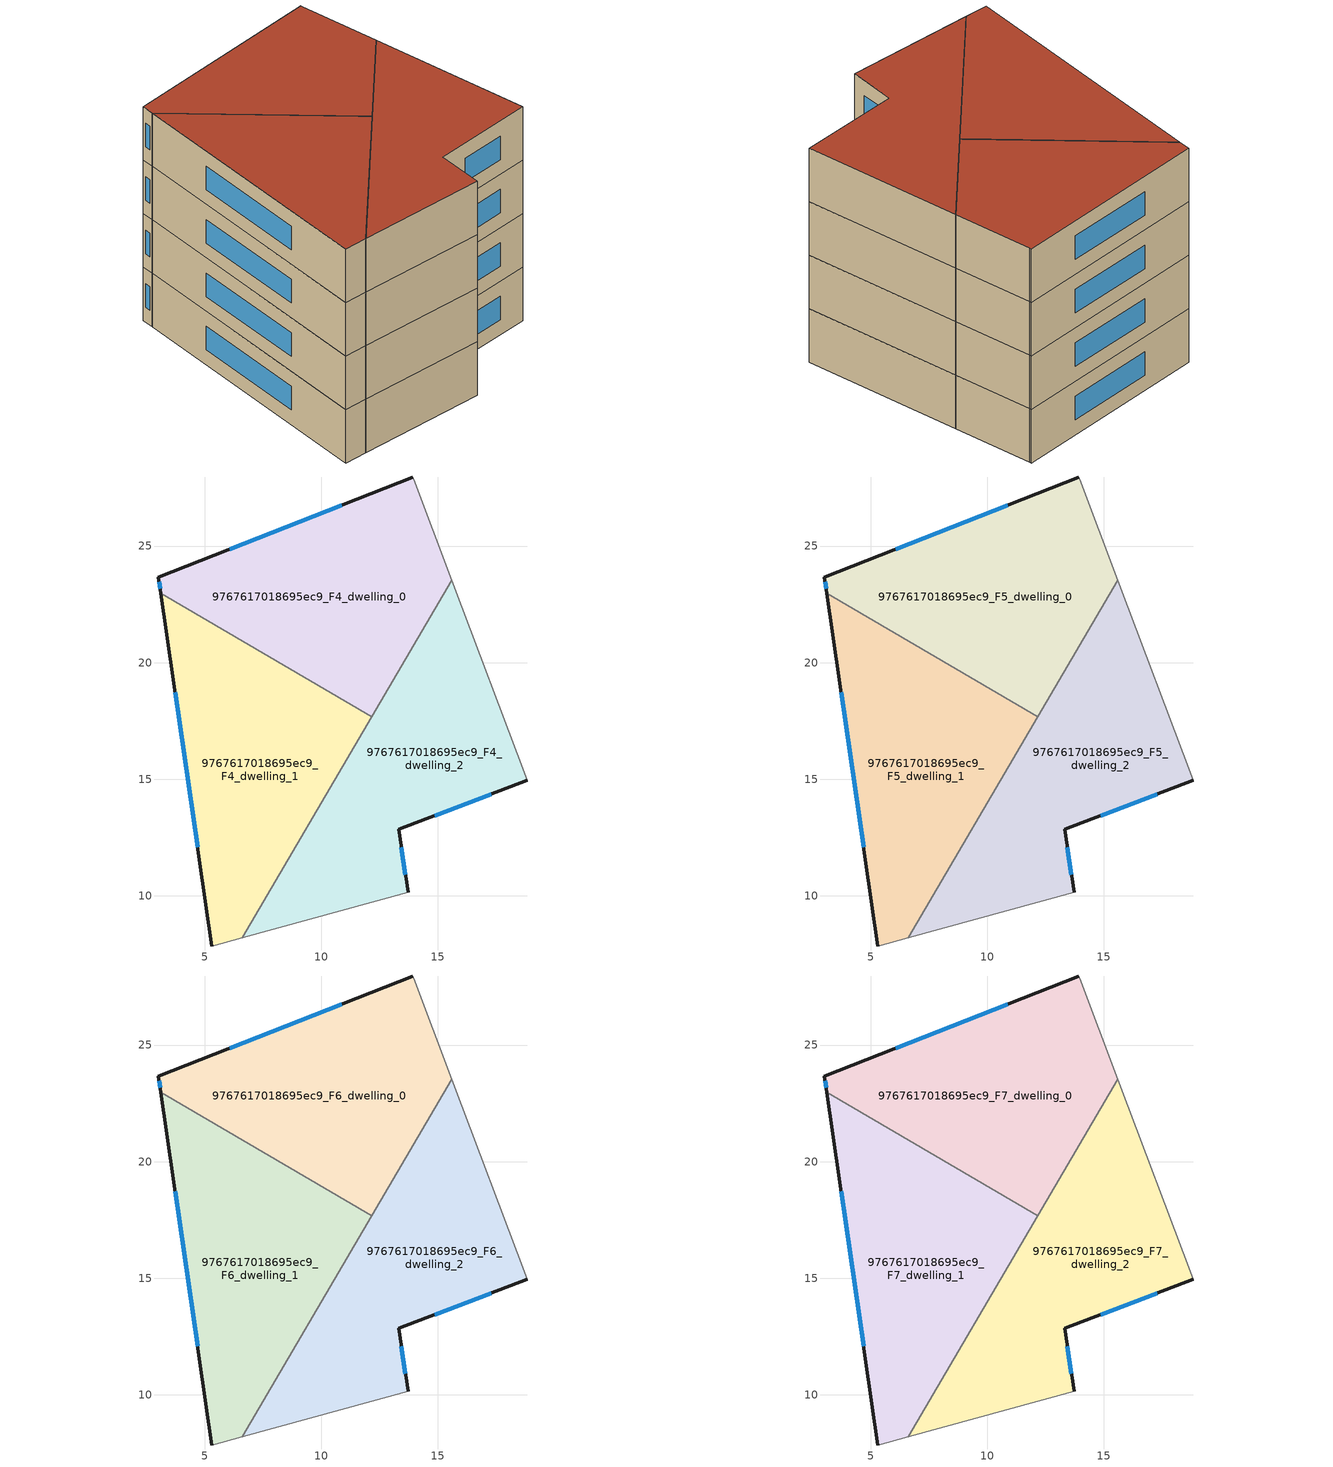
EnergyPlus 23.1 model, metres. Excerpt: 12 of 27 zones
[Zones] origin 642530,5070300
9767617018695ec9_F4_dwelling_0
 floor to 9767617018695ec9_F3_dwelling_0 (EU_floor_Construction): 13.97,27.87 15.59,23.54 12.16,17.68 3.12,22.97 3.02,23.66 13.93,27.96 z12
 wall outside (EU_wall_Construction): 13.93,27.96 3.02,23.66 3.12,22.97 z12:15
 wall adiabatic (EU_wall_Construction): 15.59,23.54 13.97,27.87 13.93,27.96 z12:15
 wall to 9767617018695ec9_F4_dwelling_1 (EU_wall_Construction): 3.12,22.97 12.16,17.68 z12:15
 wall to 9767617018695ec9_F4_dwelling_2 (EU_wall_Construction): 12.16,17.68 15.59,23.54 z12:15
 window (EU_Window_Construction): 3.05,23.47 3.09,23.16 / 10.87,26.76 6.08,24.87 z12.84:14.16
9767617018695ec9_F4_dwelling_1
 floor to 9767617018695ec9_F3_dwelling_1 (EU_floor_Construction): 12.16,17.68 6.61,8.2 5.32,7.85 3.12,22.97 z12
 wall outside (EU_wall_Construction): 3.12,22.97 5.32,7.85 z12:15
 wall adiabatic (EU_wall_Construction): 5.32,7.85 6.61,8.2 z12:15
 wall to 9767617018695ec9_F4_dwelling_2 (EU_wall_Construction): 6.61,8.2 12.16,17.68 z12:15
 window (EU_Window_Construction): 3.74,18.73 4.7,12.09 z12.84:14.16
9767617018695ec9_F4_dwelling_2
 floor to 9767617018695ec9_F3_dwelling_2 (EU_floor_Construction): 15.59,23.54 18.83,14.95 13.32,12.85 13.72,10.15 6.61,8.2 z12
 wall outside (EU_wall_Construction): 13.72,10.15 13.32,12.85 18.83,14.95 z12:15
 wall adiabatic (EU_wall_Construction): 6.61,8.2 13.72,10.15 / 18.83,14.95 15.59,23.54 z12:15
 window (EU_Window_Construction): 14.87,13.44 17.29,14.36 / 13.61,10.91 13.44,12.09 z12.84:14.16
9767617018695ec9_F5_dwelling_0
 floor to 9767617018695ec9_F4_dwelling_0 (EU_floor_Construction): 13.97,27.87 15.59,23.54 12.16,17.68 3.12,22.97 3.02,23.66 13.93,27.96 z15
 wall outside (EU_wall_Construction): 13.93,27.96 3.02,23.66 3.12,22.97 z15:18
 wall adiabatic (EU_wall_Construction): 15.59,23.54 13.97,27.87 13.93,27.96 z15:18
 wall to 9767617018695ec9_F5_dwelling_1 (EU_wall_Construction): 3.12,22.97 12.16,17.68 z15:18
 wall to 9767617018695ec9_F5_dwelling_2 (EU_wall_Construction): 12.16,17.68 15.59,23.54 z15:18
 window (EU_Window_Construction): 3.05,23.47 3.09,23.16 / 10.87,26.76 6.08,24.87 z15.84:17.16
9767617018695ec9_F5_dwelling_1
 floor to 9767617018695ec9_F4_dwelling_1 (EU_floor_Construction): 12.16,17.68 6.61,8.2 5.32,7.85 3.12,22.97 z15
 wall outside (EU_wall_Construction): 3.12,22.97 5.32,7.85 z15:18
 wall adiabatic (EU_wall_Construction): 5.32,7.85 6.61,8.2 z15:18
 wall to 9767617018695ec9_F5_dwelling_2 (EU_wall_Construction): 6.61,8.2 12.16,17.68 z15:18
 window (EU_Window_Construction): 3.74,18.73 4.7,12.09 z15.84:17.16
9767617018695ec9_F5_dwelling_2
 floor to 9767617018695ec9_F4_dwelling_2 (EU_floor_Construction): 15.59,23.54 18.83,14.95 13.32,12.85 13.72,10.15 6.61,8.2 z15
 wall outside (EU_wall_Construction): 13.72,10.15 13.32,12.85 18.83,14.95 z15:18
 wall adiabatic (EU_wall_Construction): 6.61,8.2 13.72,10.15 / 18.83,14.95 15.59,23.54 z15:18
 window (EU_Window_Construction): 14.87,13.44 17.29,14.36 / 13.61,10.91 13.44,12.09 z15.84:17.16
9767617018695ec9_F6_dwelling_0
 floor to 9767617018695ec9_F5_dwelling_0 (EU_floor_Construction): 13.97,27.87 15.59,23.54 12.16,17.68 3.12,22.97 3.02,23.66 13.93,27.96 z18
 wall outside (EU_wall_Construction): 13.93,27.96 3.02,23.66 3.12,22.97 z18:21
 wall adiabatic (EU_wall_Construction): 15.59,23.54 13.97,27.87 13.93,27.96 z18:21
 wall to 9767617018695ec9_F6_dwelling_1 (EU_wall_Construction): 3.12,22.97 12.16,17.68 z18:21
 wall to 9767617018695ec9_F6_dwelling_2 (EU_wall_Construction): 12.16,17.68 15.59,23.54 z18:21
 window (EU_Window_Construction): 3.05,23.47 3.09,23.16 / 10.87,26.76 6.08,24.87 z18.84:20.16
9767617018695ec9_F6_dwelling_1
 floor to 9767617018695ec9_F5_dwelling_1 (EU_floor_Construction): 12.16,17.68 6.61,8.2 5.32,7.85 3.12,22.97 z18
 wall outside (EU_wall_Construction): 3.12,22.97 5.32,7.85 z18:21
 wall adiabatic (EU_wall_Construction): 5.32,7.85 6.61,8.2 z18:21
 wall to 9767617018695ec9_F6_dwelling_2 (EU_wall_Construction): 6.61,8.2 12.16,17.68 z18:21
 window (EU_Window_Construction): 3.74,18.73 4.7,12.09 z18.84:20.16
9767617018695ec9_F6_dwelling_2
 floor to 9767617018695ec9_F5_dwelling_2 (EU_floor_Construction): 15.59,23.54 18.83,14.95 13.32,12.85 13.72,10.15 6.61,8.2 z18
 wall outside (EU_wall_Construction): 13.72,10.15 13.32,12.85 18.83,14.95 z18:21
 wall adiabatic (EU_wall_Construction): 6.61,8.2 13.72,10.15 / 18.83,14.95 15.59,23.54 z18:21
 window (EU_Window_Construction): 14.87,13.44 17.29,14.36 / 13.61,10.91 13.44,12.09 z18.84:20.16
9767617018695ec9_F7_dwelling_0
 floor to 9767617018695ec9_F6_dwelling_0 (EU_floor_Construction): 13.97,27.87 15.59,23.54 12.16,17.68 3.12,22.97 3.02,23.66 13.93,27.96 z21
 wall outside (EU_wall_Construction): 13.93,27.96 3.02,23.66 3.12,22.97 z21:24
 wall adiabatic (EU_wall_Construction): 15.59,23.54 13.97,27.87 13.93,27.96 z21:24
 wall to 9767617018695ec9_F7_dwelling_1 (EU_wall_Construction): 3.12,22.97 12.16,17.68 z21:24
 wall to 9767617018695ec9_F7_dwelling_2 (EU_wall_Construction): 12.16,17.68 15.59,23.54 z21:24
 window (EU_Window_Construction): 3.05,23.47 3.09,23.16 / 10.87,26.76 6.08,24.87 z21.84:23.16
 roof outside (EU_roof_Construction): 12.16,17.68 15.59,23.54 13.97,27.87 13.93,27.96 3.02,23.66 3.12,22.97 z24
9767617018695ec9_F7_dwelling_1
 floor to 9767617018695ec9_F6_dwelling_1 (EU_floor_Construction): 12.16,17.68 6.61,8.2 5.32,7.85 3.12,22.97 z21
 wall outside (EU_wall_Construction): 3.12,22.97 5.32,7.85 z21:24
 wall adiabatic (EU_wall_Construction): 5.32,7.85 6.61,8.2 z21:24
 wall to 9767617018695ec9_F7_dwelling_2 (EU_wall_Construction): 6.61,8.2 12.16,17.68 z21:24
 window (EU_Window_Construction): 3.74,18.73 4.7,12.09 z21.84:23.16
 roof outside (EU_roof_Construction): 6.61,8.2 12.16,17.68 3.12,22.97 5.32,7.85 z24
9767617018695ec9_F7_dwelling_2
 floor to 9767617018695ec9_F6_dwelling_2 (EU_floor_Construction): 15.59,23.54 18.83,14.95 13.32,12.85 13.72,10.15 6.61,8.2 z21
 wall outside (EU_wall_Construction): 13.72,10.15 13.32,12.85 18.83,14.95 z21:24
 wall adiabatic (EU_wall_Construction): 6.61,8.2 13.72,10.15 / 18.83,14.95 15.59,23.54 z21:24
 window (EU_Window_Construction): 14.87,13.44 17.29,14.36 / 13.61,10.91 13.44,12.09 z21.84:23.16
 roof outside (EU_roof_Construction): 13.72,10.15 13.32,12.85 18.83,14.95 15.59,23.54 6.61,8.2 z24
[Building]
EU S2 Campaign: North Axis=0; Terrain=City; Solar Distribution=FullExterior
[Site:Location]
Lyon-Bron: Latitude=45.75; Longitude=5; Time Zone=1; Elevation=198
[SizingPeriod:WeatherFileDays]
AnnualSizingPeriod: Begin Month=1; Begin Day of Month=1; End Month=12; End Day of Month=31; Day of Week for Start Day=Monday; Use Weather File Daylight Saving Period=No; Use Weather File Rain and Snow Indicators=No
[MATERIAL]
EU_InternalMass_Material: Roughness=MediumRough; Thickness=0.1; Conductivity=1; Density=1800; Specific Heat=900; Thermal Absorptance=0.9; Solar Absorptance=0.7; Visible Absorptance=0.7
[MATERIAL:NOMASS] Roughness=MediumRough; Thermal Absorptance=0.9; Solar Absorptance=0.7; Visible Absorptance=0.7
Name | Thermal Resistance
EU_wall_NoMass | 0.776494
EU_roof_NoMass | 0.486893
EU_floor_NoMass | 0.421597
[WINDOWMATERIAL:SIMPLEGLAZINGSYSTEM]
EU_Window_SimpleGlazing: UFactor=4.24961; Solar Heat Gain Coefficient=0.83; Visible Transmittance=0.83
[CONSTRUCTION]
EU_wall_Construction: EU_wall_NoMass
EU_roof_Construction: EU_roof_NoMass
EU_floor_Construction: EU_floor_NoMass
EU_Window_Construction: EU_Window_SimpleGlazing
EU_InternalMass_Construction: EU_InternalMass_Material
[ZONE] Type=1; Multiplier=1; Ceiling Height=autocalculate; Floor Area=autocalculate; Part of Total Floor Area=Yes
Name | Volume
9767617018695ec9_F4_dwelling_0; 9767617018695ec9_F5_dwelling_0; 9767617018695ec9_F6_dwelling_0; 9767617018695ec9_F7_dwelling_0 | 202.928
9767617018695ec9_F4_dwelling_1; 9767617018695ec9_F5_dwelling_1; 9767617018695ec9_F6_dwelling_1; 9767617018695ec9_F7_dwelling_1 | 202.944
9767617018695ec9_F4_dwelling_2; 9767617018695ec9_F5_dwelling_2; 9767617018695ec9_F6_dwelling_2; 9767617018695ec9_F7_dwelling_2 | 202.954
[INTERNALMASS] Construction=EU_InternalMass_Construction
Name | Zone or ZoneList | Surface Area
9767617018695ec9_F4_dwelling_0_EU_InternalMass | 9767617018695ec9_F4_dwelling_0 | 67.6429
9767617018695ec9_F4_dwelling_1_EU_InternalMass | 9767617018695ec9_F4_dwelling_1 | 67.6476
9767617018695ec9_F4_dwelling_2_EU_InternalMass | 9767617018695ec9_F4_dwelling_2 | 67.6514
9767617018695ec9_F5_dwelling_0_EU_InternalMass | 9767617018695ec9_F5_dwelling_0 | 67.6429
9767617018695ec9_F5_dwelling_1_EU_InternalMass | 9767617018695ec9_F5_dwelling_1 | 67.6476
9767617018695ec9_F5_dwelling_2_EU_InternalMass | 9767617018695ec9_F5_dwelling_2 | 67.6514
9767617018695ec9_F6_dwelling_0_EU_InternalMass | 9767617018695ec9_F6_dwelling_0 | 67.6429
9767617018695ec9_F6_dwelling_1_EU_InternalMass | 9767617018695ec9_F6_dwelling_1 | 67.6476
9767617018695ec9_F6_dwelling_2_EU_InternalMass | 9767617018695ec9_F6_dwelling_2 | 67.6514
9767617018695ec9_F7_dwelling_0_EU_InternalMass | 9767617018695ec9_F7_dwelling_0 | 67.6429
9767617018695ec9_F7_dwelling_1_EU_InternalMass | 9767617018695ec9_F7_dwelling_1 | 67.6476
9767617018695ec9_F7_dwelling_2_EU_InternalMass | 9767617018695ec9_F7_dwelling_2 | 67.6514
[OTHEREQUIPMENT] Fuel Type=Electricity; Design Level Calculation Method=Watts/Area; Power per Zone Floor Area=1; Fraction Latent=0; Fraction Radiant=0; Fraction Lost=0; Carbon Dioxide Generation Rate=0; EndUse Subcategory=EU_Step8_InternalGains
Name | Zone or ZoneList or Space or SpaceList | Schedule
EU_Step8_InternalGain_9767617018695ec9_F4_dwelling_0_f000 | 9767617018695ec9_F4_dwelling_0 | EU_Step8_GainSchedule_9767617018695ec9_F4_dwelling_0_f000
EU_Step8_InternalGain_9767617018695ec9_F4_dwelling_1_f000 | 9767617018695ec9_F4_dwelling_1 | EU_Step8_GainSchedule_9767617018695ec9_F4_dwelling_1_f000
EU_Step8_InternalGain_9767617018695ec9_F4_dwelling_2_f000 | 9767617018695ec9_F4_dwelling_2 | EU_Step8_GainSchedule_9767617018695ec9_F4_dwelling_2_f000
EU_Step8_InternalGain_9767617018695ec9_F5_dwelling_0_f000 | 9767617018695ec9_F5_dwelling_0 | EU_Step8_GainSchedule_9767617018695ec9_F5_dwelling_0_f000
EU_Step8_InternalGain_9767617018695ec9_F5_dwelling_1_f000 | 9767617018695ec9_F5_dwelling_1 | EU_Step8_GainSchedule_9767617018695ec9_F5_dwelling_1_f000
EU_Step8_InternalGain_9767617018695ec9_F5_dwelling_2_f000 | 9767617018695ec9_F5_dwelling_2 | EU_Step8_GainSchedule_9767617018695ec9_F5_dwelling_2_f000
EU_Step8_InternalGain_9767617018695ec9_F6_dwelling_0_f000 | 9767617018695ec9_F6_dwelling_0 | EU_Step8_GainSchedule_9767617018695ec9_F6_dwelling_0_f000
EU_Step8_InternalGain_9767617018695ec9_F6_dwelling_1_f000 | 9767617018695ec9_F6_dwelling_1 | EU_Step8_GainSchedule_9767617018695ec9_F6_dwelling_1_f000
EU_Step8_InternalGain_9767617018695ec9_F6_dwelling_2_f000 | 9767617018695ec9_F6_dwelling_2 | EU_Step8_GainSchedule_9767617018695ec9_F6_dwelling_2_f000
EU_Step8_InternalGain_9767617018695ec9_F7_dwelling_0_f000 | 9767617018695ec9_F7_dwelling_0 | EU_Step8_GainSchedule_9767617018695ec9_F7_dwelling_0_f000
EU_Step8_InternalGain_9767617018695ec9_F7_dwelling_1_f000 | 9767617018695ec9_F7_dwelling_1 | EU_Step8_GainSchedule_9767617018695ec9_F7_dwelling_1_f000
EU_Step8_InternalGain_9767617018695ec9_F7_dwelling_2_f000 | 9767617018695ec9_F7_dwelling_2 | EU_Step8_GainSchedule_9767617018695ec9_F7_dwelling_2_f000
[ZONEVENTILATION:DESIGNFLOWRATE] Schedule=EU_AlwaysOn; Design Flow Rate Calculation Method=AirChanges/Hour; Air Changes per Hour=0.693814; Ventilation Type=Natural; Fan Pressure Rise=0; Fan Total Efficiency=1; Constant Term Coefficient=1; Temperature Term Coefficient=0; Velocity Term Coefficient=0; Velocity Squared Term Coefficient=0; Minimum Indoor Temperature=-100; Maximum Indoor Temperature=100; Delta Temperature=-100; Minimum Outdoor Temperature=-100; Maximum Outdoor Temperature=100; Maximum Wind Speed=40
Name | Zone or ZoneList or Space or SpaceList
EU_ConstantAir_9767617018695ec9_F4_dwelling_0 | 9767617018695ec9_F4_dwelling_0
EU_ConstantAir_9767617018695ec9_F4_dwelling_1 | 9767617018695ec9_F4_dwelling_1
EU_ConstantAir_9767617018695ec9_F4_dwelling_2 | 9767617018695ec9_F4_dwelling_2
EU_ConstantAir_9767617018695ec9_F5_dwelling_0 | 9767617018695ec9_F5_dwelling_0
EU_ConstantAir_9767617018695ec9_F5_dwelling_1 | 9767617018695ec9_F5_dwelling_1
EU_ConstantAir_9767617018695ec9_F5_dwelling_2 | 9767617018695ec9_F5_dwelling_2
EU_ConstantAir_9767617018695ec9_F6_dwelling_0 | 9767617018695ec9_F6_dwelling_0
EU_ConstantAir_9767617018695ec9_F6_dwelling_1 | 9767617018695ec9_F6_dwelling_1
EU_ConstantAir_9767617018695ec9_F6_dwelling_2 | 9767617018695ec9_F6_dwelling_2
EU_ConstantAir_9767617018695ec9_F7_dwelling_0 | 9767617018695ec9_F7_dwelling_0
EU_ConstantAir_9767617018695ec9_F7_dwelling_1 | 9767617018695ec9_F7_dwelling_1
EU_ConstantAir_9767617018695ec9_F7_dwelling_2 | 9767617018695ec9_F7_dwelling_2
[HVACTEMPLATE:ZONE:IDEALLOADSAIRSYSTEM] System Availability Schedule=EU_AlwaysOn; Maximum Heating Supply Air Temperature=50; Minimum Cooling Supply Air Temperature=13; Maximum Heating Supply Air Humidity Ratio=0.0156; Minimum Cooling Supply Air Humidity Ratio=0.0077; Heating Limit=NoLimit; Cooling Limit=NoLimit; Heating Availability Schedule=EU_AlwaysOn; Cooling Availability Schedule=EU_CoolingOff; Dehumidification Control Type=ConstantSensibleHeatRatio; Cooling Sensible Heat Ratio=0.7; Dehumidification Setpoint=60; Humidification Control Type=None; Humidification Setpoint=30; Outdoor Air Method=None; Outdoor Air Flow Rate per Person=0.00944; Outdoor Air Flow Rate per Zone Floor Area=0; Outdoor Air Flow Rate per Zone=0; Demand Controlled Ventilation Type=None; Outdoor Air Economizer Type=NoEconomizer; Heat Recovery Type=None; Sensible Heat Recovery Effectiveness=0.7; Latent Heat Recovery Effectiveness=0.65
Name | Template Thermostat
9767617018695ec9_F4_dwelling_0 | EU_HeatOnly_9767617018695ec9_F4_dwelling_0
9767617018695ec9_F4_dwelling_1 | EU_HeatOnly_9767617018695ec9_F4_dwelling_1
9767617018695ec9_F4_dwelling_2 | EU_HeatOnly_9767617018695ec9_F4_dwelling_2
9767617018695ec9_F5_dwelling_0 | EU_HeatOnly_9767617018695ec9_F5_dwelling_0
9767617018695ec9_F5_dwelling_1 | EU_HeatOnly_9767617018695ec9_F5_dwelling_1
9767617018695ec9_F5_dwelling_2 | EU_HeatOnly_9767617018695ec9_F5_dwelling_2
9767617018695ec9_F6_dwelling_0 | EU_HeatOnly_9767617018695ec9_F6_dwelling_0
9767617018695ec9_F6_dwelling_1 | EU_HeatOnly_9767617018695ec9_F6_dwelling_1
9767617018695ec9_F6_dwelling_2 | EU_HeatOnly_9767617018695ec9_F6_dwelling_2
9767617018695ec9_F7_dwelling_0 | EU_HeatOnly_9767617018695ec9_F7_dwelling_0
9767617018695ec9_F7_dwelling_1 | EU_HeatOnly_9767617018695ec9_F7_dwelling_1
9767617018695ec9_F7_dwelling_2 | EU_HeatOnly_9767617018695ec9_F7_dwelling_2
[SIZING:ZONE] Zone Cooling Design Supply Air Temperature Input Method=SupplyAirTemperature; Zone Cooling Design Supply Air Temperature=13; Zone Heating Design Supply Air Temperature Input Method=SupplyAirTemperature; Zone Heating Design Supply Air Temperature=50; Zone Cooling Design Supply Air Humidity Ratio=0.008; Zone Heating Design Supply Air Humidity Ratio=0.008; Cooling Design Air Flow Method=DesignDay; Cooling Design Air Flow Rate=0; Cooling Minimum Air Flow per Zone Floor Area=0.000762; Cooling Minimum Air Flow=0; Cooling Minimum Air Flow Fraction=0.2; Heating Design Air Flow Method=DesignDay; Heating Design Air Flow Rate=0; Heating Maximum Air Flow per Zone Floor Area=0.002032; Heating Maximum Air Flow=0.141576; Heating Maximum Air Flow Fraction=0.3; Account for Dedicated Outdoor Air System=No; Dedicated Outdoor Air System Control Strategy=NeutralSupplyAir; Dedicated Outdoor Air Low Setpoint Temperature for Design=autosize; Dedicated Outdoor Air High Setpoint Temperature for Design=autosize; Zone Load Sizing Method=Sensible Load Only No Latent Load; Zone Latent Cooling Design Supply Air Humidity Ratio Input Method=HumidityRatioDifference; Zone Cooling Design Supply Air Humidity Ratio Difference=0.005; Zone Latent Heating Design Supply Air Humidity Ratio Input Method=HumidityRatioDifference; Zone Humidification Design Supply Air Humidity Ratio Difference=0.005
9767617018695ec9_F4_dwelling_0; 9767617018695ec9_F4_dwelling_1; 9767617018695ec9_F4_dwelling_2; 9767617018695ec9_F5_dwelling_0; 9767617018695ec9_F5_dwelling_1; 9767617018695ec9_F5_dwelling_2; 9767617018695ec9_F6_dwelling_0; 9767617018695ec9_F6_dwelling_1; 9767617018695ec9_F6_dwelling_2; 9767617018695ec9_F7_dwelling_0; 9767617018695ec9_F7_dwelling_1; 9767617018695ec9_F7_dwelling_2
[SCHEDULE:CONSTANT]
Name | Hourly Value
EU_AlwaysOn | 1
EU_CoolingOff | 0
[SCHEDULE:FILE] Column Number=1; Rows to Skip at Top=0; Number of Hours of Data=8760; Column Separator=Comma; Interpolate to Timestep=No; Minutes per Item=60; Adjust Schedule for Daylight Savings=Yes
Name | File
EU_Step8_GainSchedule_9767617018695ec9_F4_dwelling_0_f000 | ../../schedules/9767617018695ec9/9767617018695ec9_F4_dwelling_0_f000_gain.csv
EU_Step8_GainSchedule_9767617018695ec9_F4_dwelling_1_f000 | ../../schedules/9767617018695ec9/9767617018695ec9_F4_dwelling_1_f000_gain.csv
EU_Step8_GainSchedule_9767617018695ec9_F4_dwelling_2_f000 | ../../schedules/9767617018695ec9/9767617018695ec9_F4_dwelling_2_f000_gain.csv
EU_Step8_GainSchedule_9767617018695ec9_F5_dwelling_0_f000 | ../../schedules/9767617018695ec9/9767617018695ec9_F5_dwelling_0_f000_gain.csv
EU_Step8_GainSchedule_9767617018695ec9_F5_dwelling_1_f000 | ../../schedules/9767617018695ec9/9767617018695ec9_F5_dwelling_1_f000_gain.csv
EU_Step8_GainSchedule_9767617018695ec9_F5_dwelling_2_f000 | ../../schedules/9767617018695ec9/9767617018695ec9_F5_dwelling_2_f000_gain.csv
EU_Step8_GainSchedule_9767617018695ec9_F6_dwelling_0_f000 | ../../schedules/9767617018695ec9/9767617018695ec9_F6_dwelling_0_f000_gain.csv
EU_Step8_GainSchedule_9767617018695ec9_F6_dwelling_1_f000 | ../../schedules/9767617018695ec9/9767617018695ec9_F6_dwelling_1_f000_gain.csv
EU_Step8_GainSchedule_9767617018695ec9_F6_dwelling_2_f000 | ../../schedules/9767617018695ec9/9767617018695ec9_F6_dwelling_2_f000_gain.csv
EU_Step8_GainSchedule_9767617018695ec9_F7_dwelling_0_f000 | ../../schedules/9767617018695ec9/9767617018695ec9_F7_dwelling_0_f000_gain.csv
EU_Step8_GainSchedule_9767617018695ec9_F7_dwelling_1_f000 | ../../schedules/9767617018695ec9/9767617018695ec9_F7_dwelling_1_f000_gain.csv
EU_Step8_GainSchedule_9767617018695ec9_F7_dwelling_2_f000 | ../../schedules/9767617018695ec9/9767617018695ec9_F7_dwelling_2_f000_gain.csv
